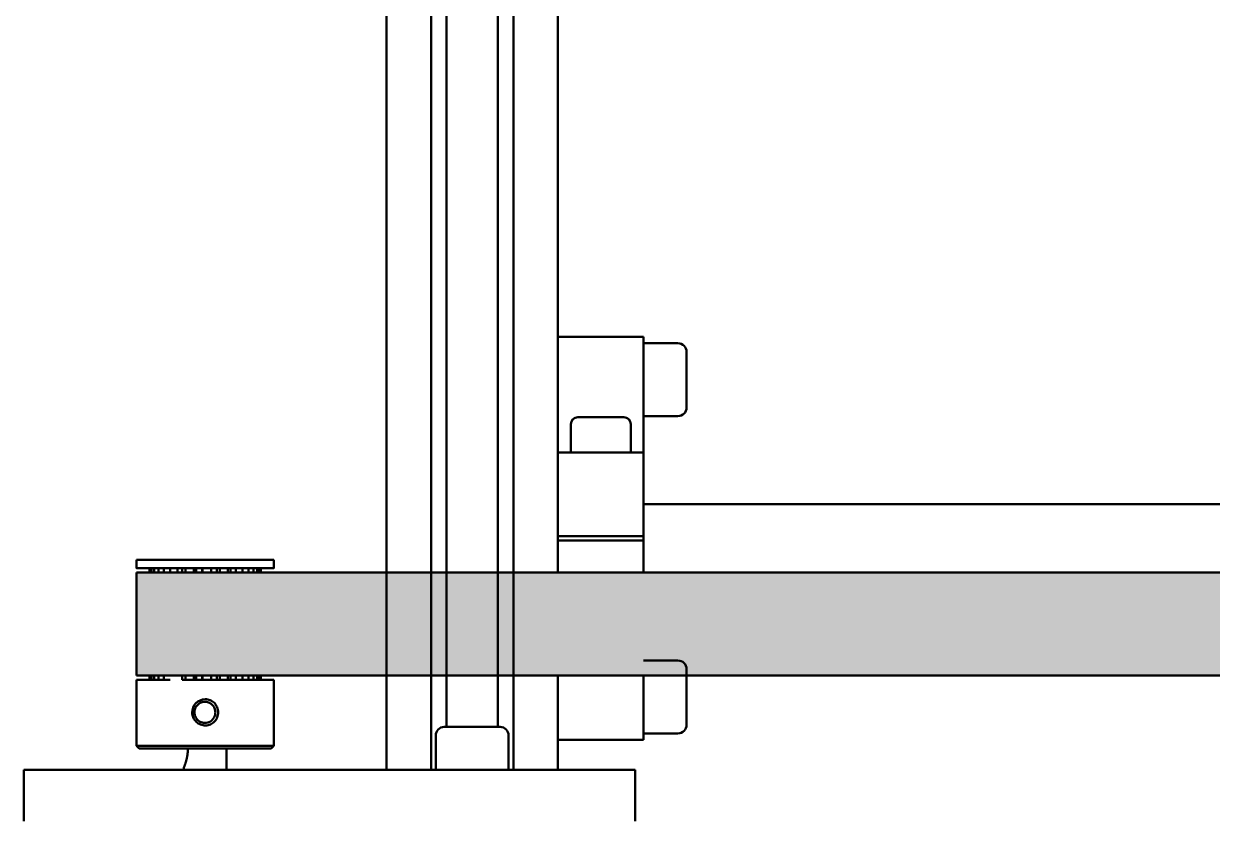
# Model space of a CAD drawing. Extents: x 28090 to 29926, y -10629 to -9321.
# Drawn here: x 29370.2 to 29508.8, y -9520.9 to -9427.9 of the extents above; entities that cross this region are included whole.
import ezdxf

# ---------------------------------------------------------------- set-up
doc = ezdxf.new("R2010")
doc.units = 0
for name, color, linetype, lineweight in [('Fixação e Transmissão', 5, 'Continuous', 50), ('Perfis e Cantoneiras', 2, 'Continuous', 50), ('Peças Usinadas', 120, 'Continuous', 50)]:
    doc.layers.add(name, color=color, linetype=linetype, lineweight=lineweight)
doc.layers.add('Motores', color=7, linetype='Continuous', lineweight=50, true_color=0x55ff00)

msp = doc.modelspace()

# ---------------------------------------------------------------- hatches: boundary and pattern name
at = {"layer": 'Peças Usinadas'}
h = msp.add_hatch(color=256, dxfattribs=at)
h.dxf.hatch_style = 1
h.paths.add_polyline_path([(29412.533, -9491.868), (29397.883, -9491.868), (29397.876, -9491.868), (29397.746, -9491.868), (29397.467, -9491.868), (29397.024, -9491.868), (29396.462, -9491.868), (29395.75, -9491.868), (29394.96, -9491.868), (29394.345, -9491.868), (29394.049, -9491.868), (29393.108, -9491.868), (29392.768, -9491.868), (29392.086, -9491.868), (29391.087, -9491.868), (29391.055, -9491.868), (29390.335, -9491.868), (29390.055, -9491.868), (29389.095, -9491.868), (29388.718, -9491.868), (29388.154, -9491.868), (29387.327, -9491.868), (29386.569, -9491.868), (29385.956, -9491.868), (29385.455, -9491.868), (29385.116, -9491.868), (29384.921, -9491.868), (29384.883, -9491.868), (29383.383, -9491.868), (29383.383, -9503.868), (29384.883, -9503.868), (29384.921, -9503.868), (29385.116, -9503.868), (29385.455, -9503.868), (29385.956, -9503.868), (29386.569, -9503.868), (29388.718, -9503.868), (29389.095, -9503.868), (29390.055, -9503.868), (29390.335, -9503.868), (29391.055, -9503.868), (29391.087, -9503.868), (29392.086, -9503.868), (29392.768, -9503.868), (29393.108, -9503.868), (29394.049, -9503.868), (29394.345, -9503.868), (29394.96, -9503.868), (29395.75, -9503.868), (29396.462, -9503.868), (29397.024, -9503.868), (29397.467, -9503.868), (29397.746, -9503.868), (29397.876, -9503.868), (29397.883, -9503.868), (29412.533, -9503.868), (29412.533, -9491.868)])
h = msp.add_hatch(color=256, dxfattribs=at)
h.dxf.hatch_style = 1
h.paths.add_polyline_path([(29417.733, -9491.868), (29412.533, -9491.868), (29412.533, -9503.868), (29417.733, -9503.868), (29417.733, -9491.868)])
h = msp.add_hatch(color=256, dxfattribs=at)
h.dxf.hatch_style = 1
h.paths.add_polyline_path([(29419.533, -9491.868), (29417.733, -9491.868), (29417.733, -9503.868), (29419.533, -9503.868), (29419.533, -9491.868)])
h = msp.add_hatch(color=256, dxfattribs=at)
h.dxf.hatch_style = 1
h.paths.add_polyline_path([(29425.533, -9491.868), (29419.533, -9491.868), (29419.533, -9503.868), (29425.533, -9503.868), (29425.533, -9491.868)])
h = msp.add_hatch(color=256, dxfattribs=at)
h.dxf.hatch_style = 1
h.paths.add_polyline_path([(29427.333, -9491.868), (29425.533, -9491.868), (29425.533, -9503.868), (29427.333, -9503.868), (29427.333, -9491.868)])
h = msp.add_hatch(color=256, dxfattribs=at)
h.dxf.hatch_style = 1
edge = h.paths.add_edge_path()
edge.add_line((29447.533, -9503.868), (29564.322, -9503.868))
edge.add_arc((29569.206, -9504.94), 5, 135, 167.62915, ccw=False)
edge.add_line((29565.671, -9501.404), (29568.492, -9498.583))
edge.add_arc((29564.956, -9495.047), 5, 315, 360)
edge.add_line((29569.956, -9495.047), (29569.956, -9491.868))
edge.add_line((29569.956, -9491.868), (29442.533, -9491.868))
edge.add_line((29442.533, -9491.868), (29442.533, -9491.868))
edge.add_line((29442.533, -9491.868), (29432.533, -9491.868))
edge.add_line((29432.533, -9491.868), (29427.333, -9491.868))
edge.add_line((29427.333, -9491.868), (29427.333, -9503.868))
edge.add_line((29427.333, -9503.868), (29432.533, -9503.868))
edge.add_line((29432.533, -9503.868), (29442.533, -9503.868))
edge.add_line((29442.533, -9503.868), (29447.533, -9503.868))
h = msp.add_hatch(color=256, dxfattribs=at)
h.dxf.hatch_style = 1
edge = h.paths.add_edge_path()
edge.add_line((29569.956, -9495.047), (29569.956, -9491.868))
edge.add_line((29569.956, -9491.868), (29442.533, -9491.868))
edge.add_line((29442.533, -9491.868), (29442.533, -9497.868))
edge.add_line((29442.533, -9497.868), (29442.533, -9502.118))
edge.add_line((29442.533, -9502.118), (29446.533, -9502.118))
edge.add_arc((29446.533, -9503.118), 1, 0, 90, ccw=False)
edge.add_line((29447.533, -9503.118), (29447.533, -9503.868))
edge.add_line((29447.533, -9503.868), (29564.322, -9503.868))
edge.add_arc((29569.206, -9504.94), 5, 135, 167.62915, ccw=False)
edge.add_line((29565.671, -9501.404), (29568.492, -9498.583))
edge.add_arc((29564.956, -9495.047), 5, 315, 360)

# ---------------------------------------------------------------- linework, layer by layer
at = {"layer": 'Fixação e Transmissão'}
for p, q in [((29432.533, -9464.368), (29432.533, -9491.868)), ((29442.533, -9464.368), (29432.533, -9464.368)), ((29442.533, -9464.368), (29442.533, -9491.868)), ((29446.533, -9465.118), (29442.533, -9465.118)), ((29447.533, -9472.618), (29447.533, -9466.118)), ((29434.857, -9473.75), (29440.209, -9473.75)), ((29442.533, -9473.618), (29446.533, -9473.618)), ((29434.033, -9477.868), (29434.033, -9474.574)), ((29441.033, -9474.574), (29441.033, -9477.868)), ((29442.533, -9477.868), (29432.533, -9477.868)), ((29442.533, -9487.618), (29432.533, -9487.618)), ((29442.533, -9488.118), (29432.533, -9488.118)), ((29383.383, -9491.368), (29383.383, -9490.368)), ((29399.383, -9491.368), (29399.383, -9490.368)), ((29384.883, -9491.368), (29384.883, -9491.868)), ((29384.921, -9491.368), (29384.921, -9491.868)), ((29385.116, -9491.368), (29385.116, -9491.868)), ((29385.455, -9491.368), (29385.455, -9491.868)), ((29385.956, -9491.368), (29385.956, -9491.868)), ((29386.569, -9491.368), (29386.569, -9491.868)), ((29387.327, -9491.368), (29387.327, -9491.868)), ((29388.154, -9491.368), (29388.154, -9491.868)), ((29388.718, -9491.368), (29388.718, -9491.868)), ((29389.095, -9491.368), (29389.095, -9491.868)), ((29390.055, -9491.368), (29390.055, -9491.868)), ((29390.335, -9491.368), (29390.335, -9491.868)), ((29391.055, -9491.368), (29391.055, -9491.868)), ((29391.087, -9491.368), (29391.087, -9491.868)), ((29392.086, -9491.368), (29392.086, -9491.868)), ((29392.768, -9491.368), (29392.768, -9491.868)), ((29393.108, -9491.368), (29393.108, -9491.868)), ((29394.049, -9491.368), (29394.049, -9491.868)), ((29394.345, -9491.368), (29394.345, -9491.868)), ((29394.96, -9491.368), (29394.96, -9491.868)), ((29395.75, -9491.368), (29395.75, -9491.868)), ((29396.462, -9491.368), (29396.462, -9491.868)), ((29397.024, -9491.368), (29397.024, -9491.868)), ((29397.467, -9491.368), (29397.467, -9491.868)), ((29397.746, -9491.368), (29397.746, -9491.868)), ((29397.876, -9491.368), (29397.876, -9491.868)), ((29397.883, -9491.368), (29397.883, -9491.868)), ((29442.533, -9502.118), (29446.533, -9502.118)), ((29447.533, -9503.118), (29447.533, -9509.618)), ((29383.383, -9504.368), (29383.383, -9512.068)), ((29384.883, -9503.868), (29384.883, -9504.368)), ((29384.921, -9503.868), (29384.921, -9504.368)), ((29385.116, -9503.868), (29385.116, -9504.368)), ((29385.455, -9503.868), (29385.455, -9504.368)), ((29385.956, -9503.868), (29385.956, -9504.368)), ((29386.569, -9503.868), (29386.569, -9504.368)), ((29388.718, -9503.868), (29388.718, -9504.368)), ((29389.095, -9503.868), (29389.095, -9504.368)), ((29390.055, -9503.868), (29390.055, -9504.368)), ((29390.335, -9503.868), (29390.335, -9504.368)), ((29391.055, -9503.868), (29391.055, -9504.368)), ((29391.087, -9503.868), (29391.087, -9504.368)), ((29392.086, -9503.868), (29392.086, -9504.368)), ((29392.768, -9503.868), (29392.768, -9504.368)), ((29393.108, -9503.868), (29393.108, -9504.368)), ((29394.049, -9503.868), (29394.049, -9504.368)), ((29394.345, -9503.868), (29394.345, -9504.368)), ((29394.96, -9503.868), (29394.96, -9504.368)), ((29395.75, -9503.868), (29395.75, -9504.368)), ((29396.462, -9503.868), (29396.462, -9504.368)), ((29397.024, -9503.868), (29397.024, -9504.368)), ((29397.467, -9503.868), (29397.467, -9504.368)), ((29397.746, -9503.868), (29397.746, -9504.368)), ((29397.876, -9503.868), (29397.876, -9504.368)), ((29397.883, -9503.868), (29397.883, -9504.368)), ((29399.383, -9504.368), (29399.383, -9512.068)), ((29432.533, -9503.868), (29432.533, -9511.368)), ((29442.533, -9503.868), (29442.533, -9511.368)), ((29391.373, -9506.937), (29391.343, -9506.937)), ((29425.783, -9509.867), (29419.283, -9509.867)), ((29418.283, -9510.867), (29418.283, -9514.867)), ((29426.783, -9514.867), (29426.783, -9510.867)), ((29442.533, -9511.368), (29432.533, -9511.368)), ((29446.533, -9510.618), (29442.533, -9510.618)), ((29383.683, -9512.368), (29383.383, -9512.068)), ((29399.083, -9512.368), (29399.383, -9512.068))]:
    msp.add_line(p, q, dxfattribs=at)
at = {"layer": 'Fixação e Transmissão', "flags": 128}
for points in [[(29399.383, -9490.368), (29383.383, -9490.368)], [(29387.327, -9504.368), (29383.383, -9504.368)], [(29399.383, -9504.368), (29388.718, -9504.368)]]:
    msp.add_lwpolyline(points, dxfattribs=at)
at = {"layer": 'Fixação e Transmissão'}
for centre, radius, start, end in [((29446.533, -9466.118), 1, 360, 90), ((29446.533, -9472.618), 1, 270, 360), ((29434.857, -9474.574), 0.824, 90, 180), ((29440.209, -9474.574), 0.824, 360, 90), ((29446.533, -9503.118), 1, 0, 90), ((29419.283, -9510.867), 1, 90, 180), ((29425.783, -9510.867), 1, 360, 90), ((29446.533, -9509.618), 1, 270, 360)]:
    msp.add_arc(centre, radius, start, end, dxfattribs=at)
for points, degree in [([(29384.921, -9491.368), (29383.383, -9491.368), (29383.383, -9491.368)], 2), ([(29384.921, -9491.368), (29384.978, -9491.368), (29385.116, -9491.368)], 2), ([(29385.455, -9491.368), (29385.249, -9491.368), (29385.116, -9491.368)], 2), ([(29385.455, -9491.368), (29385.669, -9491.368), (29385.956, -9491.368)], 2), ([(29386.569, -9491.368), (29386.232, -9491.368), (29385.956, -9491.368)], 2), ([(29386.569, -9491.368), (29386.919, -9491.368), (29387.327, -9491.368)], 2), ([(29388.154, -9491.368), (29387.719, -9491.368), (29387.327, -9491.368)], 2), ([(29388.154, -9491.368), (29388.607, -9491.368), (29389.095, -9491.368)], 2), ([(29390.055, -9491.368), (29389.564, -9491.368), (29389.095, -9491.368)], 2), ([(29390.055, -9491.368), (29390.566, -9491.368), (29391.087, -9491.368)], 2), ([(29392.086, -9491.368), (29391.087, -9491.368)], 1), ([(29392.086, -9491.368), (29392.605, -9491.368), (29393.108, -9491.368)], 2), ([(29394.049, -9491.368), (29393.591, -9491.368), (29393.108, -9491.368)], 2), ([(29394.049, -9491.368), (29394.524, -9491.368), (29394.96, -9491.368)], 2), ([(29395.75, -9491.368), (29395.379, -9491.368), (29394.96, -9491.368)], 2), ([(29395.75, -9491.368), (29396.136, -9491.368), (29396.462, -9491.368)], 2), ([(29397.024, -9491.368), (29396.775, -9491.368), (29396.462, -9491.368)], 2), ([(29397.024, -9491.368), (29397.283, -9491.368), (29397.467, -9491.368)], 2), ([(29397.746, -9491.368), (29397.643, -9491.368), (29397.467, -9491.368)], 2), ([(29397.746, -9491.368), (29397.852, -9491.368), (29397.876, -9491.368)], 2), ([(29399.383, -9491.368), (29399.383, -9491.368), (29397.876, -9491.368)], 2), ([(29396.286, -9512.068), (29395.754, -9512.068), (29395.221, -9512.068), (29394.64, -9512.068), (29394.059, -9512.068), (29393.444, -9512.068), (29392.829, -9512.068), (29391.564, -9512.068), (29390.291, -9512.068), (29389.67, -9512.068), (29389.048, -9512.068), (29388.456, -9512.068), (29387.863, -9512.068), (29387.316, -9512.068), (29386.768, -9512.068), (29386.279, -9512.068), (29385.79, -9512.068), (29385.372, -9512.068), (29384.953, -9512.068), (29384.616, -9512.068), (29384.28, -9512.068), (29384.033, -9512.068), (29383.786, -9512.068), (29383.635, -9512.068), (29383.484, -9512.068), (29383.434, -9512.068), (29383.383, -9512.068)], 2)]:
    msp.add_open_spline(points, degree=degree, dxfattribs=at)
for points, degree, knots in [([(29392.905, -9508.167), (29392.905, -9508.357), (29392.87, -9508.553), (29392.798, -9508.739), (29392.722, -9508.931), (29392.617, -9509.097), (29392.484, -9509.238), (29392.353, -9509.377), (29392.189, -9509.493), (29392.005, -9509.574), (29391.818, -9509.654), (29391.626, -9509.695), (29391.429, -9509.697), (29391.238, -9509.699), (29391.038, -9509.662), (29390.845, -9509.586), (29390.655, -9509.508), (29390.488, -9509.4), (29390.345, -9509.261), (29390.206, -9509.126), (29390.09, -9508.955), (29390.007, -9508.767), (29389.928, -9508.583), (29389.887, -9508.394), (29389.883, -9508.198), (29389.874, -9507.8), (29390.033, -9507.393), (29390.312, -9507.106), (29390.586, -9506.818), (29390.988, -9506.646), (29391.383, -9506.636), (29391.581, -9506.632), (29391.784, -9506.67), (29391.977, -9506.747), (29392.163, -9506.826), (29392.325, -9506.935), (29392.463, -9507.073), (29392.597, -9507.209), (29392.708, -9507.376), (29392.787, -9507.565), (29392.865, -9507.762), (29392.905, -9507.962), (29392.905, -9508.167)], 3, [0, 0, 0, 0, 0.0608594, 0.0608594, 0.0608594, 0.123355, 0.123355, 0.123355, 0.185855, 0.185855, 0.185855, 0.248355, 0.248355, 0.248355, 0.310855, 0.310855, 0.310855, 0.373355, 0.373355, 0.373355, 0.435855, 0.435855, 0.435855, 0.496793, 0.496793, 0.496793, 0.621711, 0.621711, 0.621711, 0.746711, 0.746711, 0.746711, 0.810851, 0.810851, 0.810851, 0.873355, 0.873355, 0.873355, 0.935855, 0.935855, 0.935855, 1, 1, 1, 1]), ([(29391.373, -9506.937), (29391.334, -9506.937), (29391.293, -9506.939), (29391.249, -9506.943), (29391.192, -9506.949), (29391.127, -9506.961), (29391.053, -9506.98), (29390.906, -9507.019), (29390.735, -9507.093), (29390.573, -9507.234), (29390.493, -9507.305), (29390.415, -9507.392), (29390.355, -9507.478), (29390.297, -9507.566), (29390.253, -9507.65), (29390.224, -9507.729), (29390.163, -9507.885), (29390.146, -9508.011), (29390.142, -9508.135), (29390.138, -9508.258), (29390.147, -9508.379), (29390.198, -9508.53), (29390.248, -9508.681), (29390.341, -9508.862), (29390.475, -9509.005), (29390.609, -9509.149), (29390.784, -9509.255), (29390.939, -9509.316), (29391.111, -9509.384), (29391.257, -9509.395), (29391.373, -9509.396)], 3, [0.249688, 0.249688, 0.249688, 0.249688, 0.274684, 0.274684, 0.274684, 0.30593, 0.30593, 0.30593, 0.368422, 0.368422, 0.368422, 0.399672, 0.399672, 0.399672, 0.430921, 0.430921, 0.430921, 0.493421, 0.493421, 0.493421, 0.555921, 0.555921, 0.555921, 0.618421, 0.618421, 0.618421, 0.680921, 0.680921, 0.680921, 0.750064, 0.750064, 0.750064, 0.750064]), ([(29392.578, -9508.167), (29392.579, -9508.053), (29392.571, -9507.944), (29392.524, -9507.8), (29392.478, -9507.656), (29392.392, -9507.478), (29392.258, -9507.329), (29392.185, -9507.25), (29392.106, -9507.183), (29392.022, -9507.129), (29391.94, -9507.077), (29391.862, -9507.037), (29391.787, -9507.011), (29391.623, -9506.951), (29391.482, -9506.938), (29391.373, -9506.937)], 3, [0, 0, 0, 0, 0.059375, 0.059375, 0.059375, 0.11875, 0.11875, 0.11875, 0.149922, 0.149922, 0.149922, 0.181094, 0.181094, 0.181094, 0.249688, 0.249688, 0.249688, 0.249688]), ([(29391.373, -9509.396), (29391.463, -9509.396), (29391.564, -9509.387), (29391.697, -9509.352), (29391.842, -9509.311), (29392.009, -9509.236), (29392.163, -9509.098), (29392.244, -9509.025), (29392.322, -9508.934), (29392.38, -9508.845), (29392.438, -9508.754), (29392.48, -9508.667), (29392.507, -9508.585), (29392.565, -9508.423), (29392.577, -9508.292), (29392.578, -9508.167)], 3, [0.750064, 0.750064, 0.750064, 0.750064, 0.805921, 0.805921, 0.805921, 0.868421, 0.868421, 0.868421, 0.901316, 0.901316, 0.901316, 0.934211, 0.934211, 0.934211, 0.999999, 0.999999, 0.999999, 0.999999]), ([(29383.683, -9512.368), (29383.876, -9512.368), (29384.446, -9512.368), (29385.363, -9512.368), (29386.582, -9512.368), (29388.042, -9512.368), (29389.67, -9512.368), (29391.383, -9512.368), (29393.096, -9512.368), (29394.724, -9512.368), (29396.184, -9512.368), (29397.403, -9512.368), (29398.321, -9512.368), (29398.89, -9512.368), (29399.083, -9512.368)], 1, [0.911063, 0.911063, 1.13546, 1.35986, 1.58426, 1.80866, 2.03306, 2.25746, 2.48186, 2.70626, 2.93066, 3.15506, 3.37946, 3.60386, 3.82826, 4.05266, 4.05266]), ([(29399.383, -9512.068), (29399.366, -9512.068), (29399.315, -9512.068), (29399.231, -9512.068), (29399.114, -9512.068), (29398.963, -9512.068), (29398.781, -9512.068), (29398.567, -9512.068), (29398.323, -9512.068), (29398.05, -9512.068), (29397.748, -9512.068), (29397.419, -9512.068), (29397.065, -9512.068), (29396.687, -9512.068), (29396.286, -9512.068)], 1, [2.23053, 2.23053, 2.29561, 2.36068, 2.42576, 2.49083, 2.55591, 2.62099, 2.68606, 2.75114, 2.81621, 2.88129, 2.94636, 3.01144, 3.07652, 3.14159, 3.14159])]:
    msp.add_open_spline(points, degree=degree, knots=knots, dxfattribs=at)
at = {"layer": 'Motores'}
for p, q in [((29393.883, -9512.421), (29393.883, -9514.867)), ((29388.883, -9514.867), (29388.883, -9514.65))]:
    msp.add_line(p, q, dxfattribs=at)
for points, degree in [([(29389.332, -9513.035), (29389.274, -9513.451), (29389.186, -9513.776)], 2), ([(29389.186, -9513.776), (29389.272, -9513.458), (29389.33, -9513.051)], 2), ([(29389.332, -9513.035), (29389.306, -9513.231), (29389.27, -9513.413)], 2), ([(29389.271, -9513.404), (29389.306, -9513.227), (29389.332, -9513.036)], 2), ([(29389.332, -9513.036), (29389.382, -9512.659), (29389.383, -9512.369)], 2), ([(29389.332, -9513.036), (29389.332, -9513.035)], 1), ([(29388.914, -9514.579), (29388.942, -9514.512), (29388.992, -9514.384)], 2), ([(29388.914, -9514.578), (29388.943, -9514.511), (29388.991, -9514.385)], 2), ([(29388.991, -9514.385), (29388.942, -9514.512), (29388.914, -9514.579)], 2), ([(29388.991, -9514.385), (29388.942, -9514.512), (29388.914, -9514.579)], 2), ([(29389.089, -9514.107), (29389.036, -9514.268), (29388.991, -9514.385)], 2), ([(29389.089, -9514.107), (29389.036, -9514.269), (29388.991, -9514.385)], 2), ([(29388.991, -9514.385), (29388.992, -9514.384)], 1), ([(29388.992, -9514.384), (29389.036, -9514.268), (29389.089, -9514.107)], 2), ([(29388.992, -9514.384), (29388.993, -9514.38)], 1), ([(29389.089, -9514.107), (29389.138, -9513.958), (29389.186, -9513.776)], 2), ([(29389.186, -9513.776), (29389.138, -9513.958), (29389.089, -9514.107)], 2), ([(29389.089, -9514.107), (29389.138, -9513.959), (29389.186, -9513.776)], 2), ([(29389.186, -9513.776), (29389.138, -9513.959), (29389.089, -9514.107)], 2), ([(29389.089, -9514.107), (29389.089, -9514.107)], 1), ([(29389.27, -9513.413), (29389.231, -9513.606), (29389.186, -9513.776)], 2), ([(29389.186, -9513.776), (29389.231, -9513.608), (29389.269, -9513.416)], 2), ([(29388.914, -9514.579), (29388.883, -9514.65), (29388.883, -9514.65)], 2), ([(29388.883, -9514.65), (29388.883, -9514.65), (29388.913, -9514.579)], 2), ([(29388.914, -9514.579), (29388.883, -9514.65), (29388.883, -9514.65)], 2)]:
    msp.add_open_spline(points, degree=degree, dxfattribs=at)
at = {"layer": 'Perfis e Cantoneiras'}
for p, q in [((29412.533, -9514.867), (29412.533, -9385.868)), ((29432.533, -9491.868), (29432.533, -9385.868)), ((29419.533, -9509.867), (29419.533, -9419.968)), ((29425.533, -9509.867), (29425.533, -9419.968)), ((29417.733, -9514.867), (29417.733, -9425.868)), ((29427.333, -9514.867), (29427.333, -9425.868)), ((29432.533, -9514.867), (29432.533, -9503.868))]:
    msp.add_line(p, q, dxfattribs=at)
at = {"layer": 'Peças Usinadas', "color": 7, "ltscale": 0.25}
for p, q in [((29569.956, -9483.868), (29442.533, -9483.868)), ((29569.956, -9491.868), (29442.533, -9491.868))]:
    msp.add_line(p, q, dxfattribs=at)
at = {"layer": 'Peças Usinadas'}
for p, q in [((29412.533, -9491.868), (29383.383, -9491.868)), ((29383.383, -9491.868), (29383.383, -9503.868)), ((29412.533, -9491.868), (29442.533, -9491.868)), ((29588.866, -9491.868), (29442.533, -9491.868)), ((29412.533, -9503.868), (29383.383, -9503.868)), ((29442.533, -9503.868), (29412.533, -9503.868)), ((29442.533, -9503.868), (29571.866, -9503.868)), ((29370.233, -9517.867), (29370.233, -9514.867)), ((29370.233, -9514.867), (29412.533, -9514.867)), ((29412.533, -9514.867), (29441.533, -9514.867)), ((29441.533, -9514.867), (29441.533, -9520.863)), ((29370.233, -9520.867), (29370.233, -9517.867))]:
    msp.add_line(p, q, dxfattribs=at)

doc.saveas('drawing.dxf')
